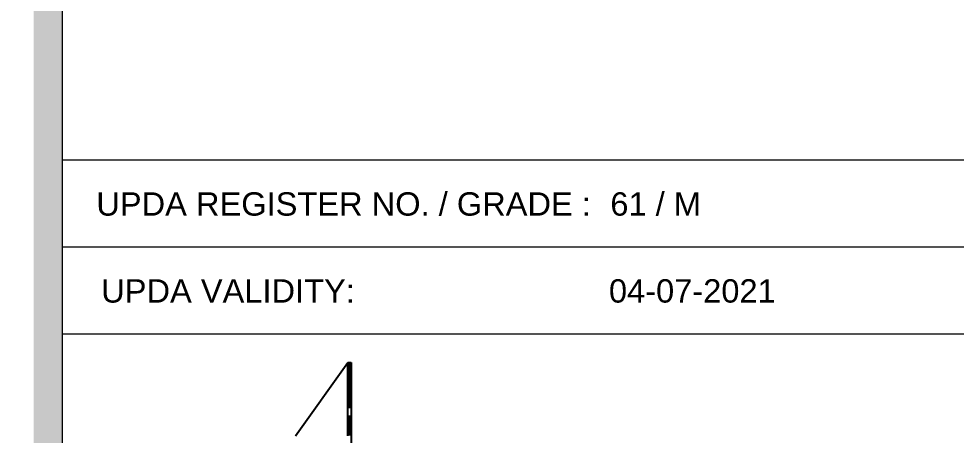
# Model space of a CAD drawing. Header units: inches. Extents: x -68096 to 69834, y -16833 to 17650.
# Drawn here: x 921.94 to 942.47, y -153.72 to -144.6 of the extents above; entities that cross this region are included whole.
import ezdxf

# ---------------------------------------------------------------- set-up
doc = ezdxf.new("R2010")
doc.units = ezdxf.units.IN
doc.header["$MEASUREMENT"] = 0
doc.layers.add('DIM18', color=40, linetype='Continuous')
doc.layers.add('WIN', color=1, linetype='Continuous')
doc.styles.add('TITLE2', font='arial.ttf')

# ---------------------------------------------------------------- blocks, each defined once
blk = doc.blocks.new('sdfasdfww')
at = {"layer": 'DIM18', "color": 7, "ltscale": 0.05}
for p, q in [((1414.2031, -1506.6511), (1414.6561, -1506.0169)), ((1414.6561, -1506.6511), (1414.6561, -1506.0169)), ((1414.6833, -1506.0209), (1414.6561, -1506.0209)), ((1414.6833, -1506.0322), (1414.6561, -1506.0322)), ((1414.6833, -1506.0435), (1414.6561, -1506.0435)), ((1414.6833, -1506.0548), (1414.6561, -1506.0548)), ((1414.6833, -1506.0169), (1414.6833, -1507.7948)), ((1414.6833, -1506.0662), (1414.6561, -1506.0662)), ((1414.6833, -1506.0775), (1414.6561, -1506.0775)), ((1414.6833, -1506.0888), (1414.6561, -1506.0888)), ((1414.6833, -1506.1001), (1414.6561, -1506.1001)), ((1414.6833, -1506.1115), (1414.6561, -1506.1115)), ((1414.6833, -1506.1228), (1414.6561, -1506.1228)), ((1414.6833, -1506.1341), (1414.6561, -1506.1341)), ((1414.6833, -1506.1454), (1414.6561, -1506.1454)), ((1414.6833, -1506.1568), (1414.6561, -1506.1568)), ((1414.6833, -1506.1681), (1414.6561, -1506.1681)), ((1414.6833, -1506.1794), (1414.6561, -1506.1794)), ((1414.6833, -1506.1907), (1414.6561, -1506.1907)), ((1414.6833, -1506.2021), (1414.6561, -1506.2021)), ((1414.6833, -1506.2134), (1414.6561, -1506.2134)), ((1414.6833, -1506.2247), (1414.6561, -1506.2247)), ((1414.6833, -1506.236), (1414.6561, -1506.236)), ((1414.6833, -1506.2474), (1414.6561, -1506.2474)), ((1414.6833, -1506.2587), (1414.6561, -1506.2587)), ((1414.6833, -1506.27), (1414.6561, -1506.27)), ((1414.6833, -1506.2813), (1414.6561, -1506.2813)), ((1414.6833, -1506.2926), (1414.6561, -1506.2926)), ((1414.6833, -1506.304), (1414.6561, -1506.304)), ((1414.6833, -1506.3153), (1414.6561, -1506.3153)), ((1414.6833, -1506.3266), (1414.6561, -1506.3266)), ((1414.6833, -1506.3379), (1414.6561, -1506.3379)), ((1414.6833, -1506.3493), (1414.6561, -1506.3493)), ((1414.6833, -1506.3606), (1414.6561, -1506.3606)), ((1414.6833, -1506.3719), (1414.6561, -1506.3719)), ((1414.6833, -1506.3832), (1414.6561, -1506.3832)), ((1414.6833, -1506.3946), (1414.6561, -1506.3946)), ((1414.6833, -1506.4059), (1414.6561, -1506.4059)), ((1414.6833, -1506.4852), (1414.6561, -1506.4852)), ((1414.6833, -1506.4965), (1414.6561, -1506.4965)), ((1414.6833, -1506.5078), (1414.6561, -1506.5078)), ((1414.6833, -1506.5191), (1414.6561, -1506.5191)), ((1414.6833, -1506.5305), (1414.6561, -1506.5305)), ((1414.6833, -1506.5418), (1414.6561, -1506.5418)), ((1414.6833, -1506.5531), (1414.6561, -1506.5531)), ((1414.6833, -1506.5644), (1414.6561, -1506.5644)), ((1414.6833, -1506.5758), (1414.6561, -1506.5758)), ((1414.6833, -1506.5871), (1414.6561, -1506.5871)), ((1414.6833, -1506.5984), (1414.6561, -1506.5984)), ((1414.6833, -1506.6097), (1414.6561, -1506.6097)), ((1414.6833, -1506.6211), (1414.6561, -1506.6211)), ((1414.6833, -1506.6324), (1414.6561, -1506.6324)), ((1414.6833, -1506.6437), (1414.6561, -1506.6437))]:
    blk.add_line(p, q, dxfattribs=at)

msp = doc.modelspace()

# ---------------------------------------------------------------- hatches: boundary and pattern name
at = {"layer": 'WIN', "linetype": 'Continuous', "lineweight": 0, "true_color": 0x636466}
h = msp.add_hatch(color=251, dxfattribs=at)
h.paths.add_polyline_path([(753.52048, -70.50007), (753.52048, -218.69748), (963.30992, -218.69748), (963.30992, -70.50007)])
h.paths.add_polyline_path([(922.89008, -71.12555), (922.89008, -218.04241), (962.68444, -218.04241), (962.68444, -71.12555)], flags=16)
h.paths.add_polyline_path([(922.26459, -218.04241), (754.14633, -218.04241), (754.14633, -71.12555), (922.26459, -71.12555)], flags=16)
h = msp.add_hatch(color=251, dxfattribs=at)
h.paths.add_polyline_path([(753.52048, -70.50007), (753.52048, -218.69748), (963.30992, -218.69748), (963.30992, -70.50007)])
h.paths.add_polyline_path([(922.89008, -71.12555), (922.89008, -218.04241), (962.68444, -218.04241), (962.68444, -71.12555)], flags=16)
h.paths.add_polyline_path([(922.26459, -218.04241), (754.14633, -218.04241), (754.14633, -71.12555), (922.26459, -71.12555)], flags=16)

# ---------------------------------------------------------------- linework, layer by layer
at = {"layer": 'WIN', "color": 7, "linetype": 'Continuous', "lineweight": 0}
for p, q in [((922.89008, -147.69204), (962.68444, -147.69204)), ((922.89008, -149.59655), (962.68444, -149.59655)), ((922.89008, -151.50105), (962.68444, -151.50105))]:
    msp.add_line(p, q, dxfattribs=at)
msp.add_lwpolyline([(962.68444, -71.12555), (922.89008, -71.12555), (922.89008, -218.04241), (962.68444, -218.04241)], close=True, dxfattribs=at)
msp.add_lwpolyline([(962.68444, -71.12555), (922.89008, -71.12555), (922.89008, -218.04241), (962.68444, -218.04241)], close=True, dxfattribs=at)
msp.add_lwpolyline([(922.89008, -151.50105), (962.68444, -151.50105)], dxfattribs=at)

# ---------------------------------------------------------------- block references
at = {"layer": 'DIM18', "color": 7, "lineweight": 0, "xscale": 2.53814304200138, "yscale": 2.53814304200138, "zscale": 2.53814304200138}
msp.add_blockref('sdfasdfww', (-2661.45191, 3670.36187), dxfattribs=at)

# ---------------------------------------------------------------- texts
at = {"layer": 'WIN', "color": 7, "linetype": 'Continuous', "lineweight": 0, "style": 'TITLE2'}
for s, height, p in [('UPDA REGISTER NO. / GRADE :', 0.5112836, (923.6353, -148.91115)), ('61 / M', 0.511284, (934.89474, -148.91115)), ('UPDA VALIDITY:', 0.5112836, (923.74262, -150.81566)), ('04-07-2021', 0.511284, (934.86406, -150.81566))]:
    msp.add_text(s, height=height, dxfattribs=at).set_placement(p)

doc.saveas('drawing.dxf')
